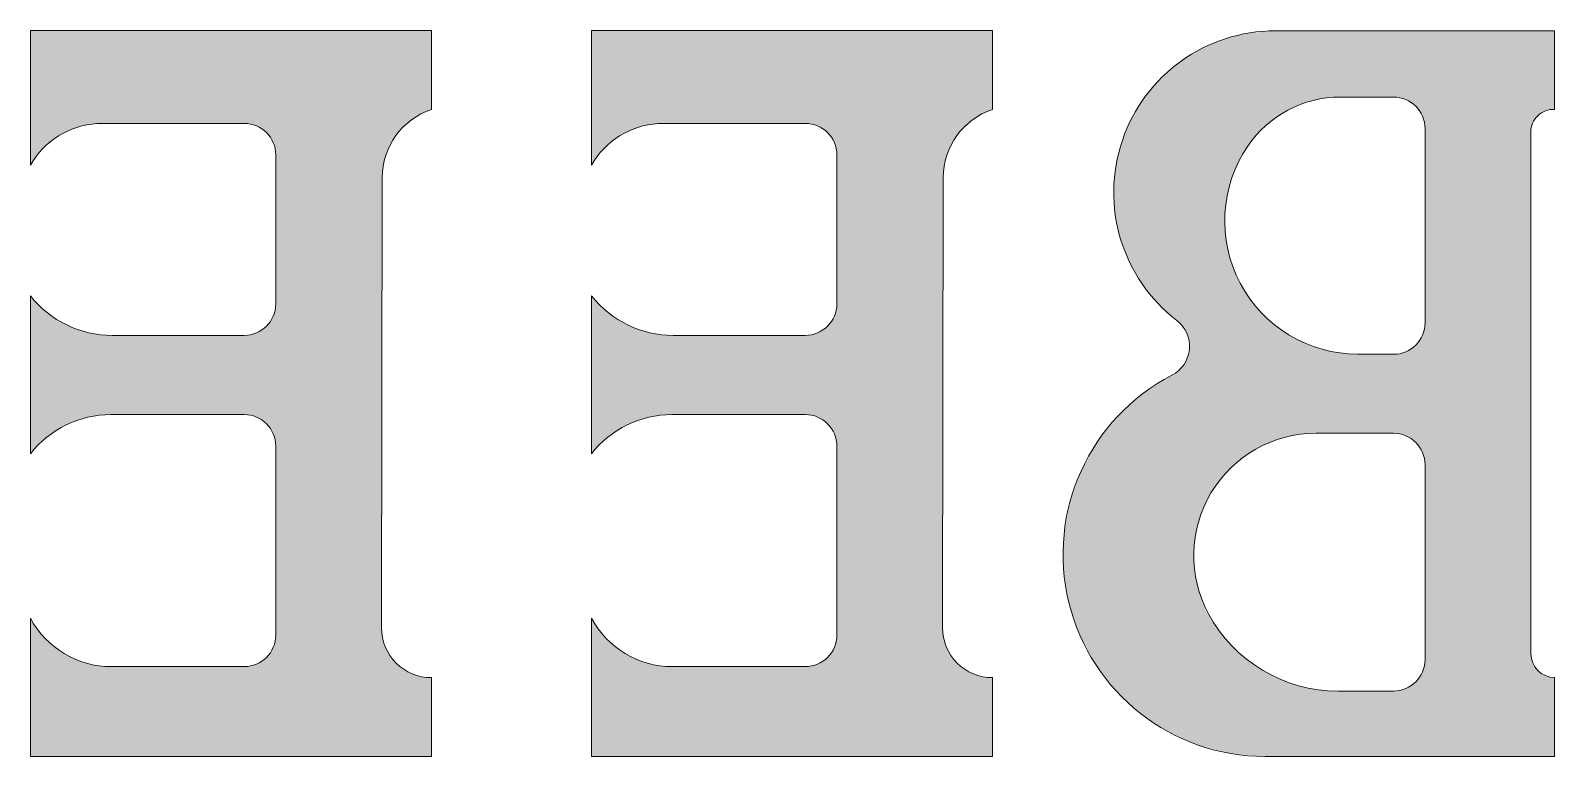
# Model space of a CAD drawing. Extents: x 5 to 409, y 5 to 583.
# Drawn here: x 200.31 to 219.62, y 426.96 to 436.16 of the extents above; entities that cross this region are included whole.
import ezdxf

# ---------------------------------------------------------------- set-up
doc = ezdxf.new("R2010")
doc.units = 0
doc.layers.add('OUTLINE', color=7, linetype='Continuous', lineweight=70)

msp = doc.modelspace()

# ---------------------------------------------------------------- linework, layer by layer
at = {"layer": 'OUTLINE', "lineweight": 18, "ltscale": 0.04267}
for p, q in [((200.308, 436.159), (200.308, 434.453)), ((207.416, 436.159), (207.416, 434.453))]:
    msp.add_line(p, q, dxfattribs=at)
at = {"layer": 'OUTLINE', "lineweight": 18, "ltscale": 0.126993}
for p, q in [((200.308, 436.159), (205.388, 436.159)), ((207.416, 436.159), (212.496, 436.159)), ((200.308, 426.959), (205.388, 426.959)), ((207.416, 426.959), (212.496, 426.959))]:
    msp.add_line(p, q, dxfattribs=at)
at = {"layer": 'OUTLINE', "lineweight": 18, "ltscale": 0.025}
for p, q in [((205.388, 435.159), (205.388, 436.159)), ((212.496, 435.159), (212.496, 436.159)), ((205.388, 426.959), (205.388, 427.959)), ((212.496, 426.959), (212.496, 427.959)), ((219.616, 427.959), (219.616, 426.959))]:
    msp.add_line(p, q, dxfattribs=at)
at = {"layer": 'OUTLINE', "lineweight": 18, "ltscale": 0.088461}
msp.add_line((219.616, 436.157), (216.078, 436.155), dxfattribs=at)
at = {"layer": 'OUTLINE', "lineweight": 18, "ltscale": 0.024949}
msp.add_line((219.616, 436.157), (219.616, 435.159), dxfattribs=at)
at = {"layer": 'OUTLINE', "lineweight": 18, "ltscale": 0.01683}
msp.add_line((217.576, 435.316), (216.903, 435.316), dxfattribs=at)
at = {"layer": 'OUTLINE', "lineweight": 18, "ltscale": 0.045094}
msp.add_line((201.212, 434.982), (203.016, 434.982), dxfattribs=at)
at = {"layer": 'OUTLINE', "lineweight": 18, "ltscale": 0.045095}
msp.add_line((208.32, 434.982), (210.124, 434.982), dxfattribs=at)
at = {"layer": 'OUTLINE', "lineweight": 18, "ltscale": 0.061501}
msp.add_line((217.976, 434.916), (217.976, 432.456), dxfattribs=at)
at = {"layer": 'OUTLINE', "lineweight": 18, "ltscale": 0.165203}
msp.add_line((219.316, 434.87), (219.316, 428.262), dxfattribs=at)
at = {"layer": 'OUTLINE', "lineweight": 18, "ltscale": 0.04713}
for p, q in [((203.416, 434.582), (203.416, 432.696)), ((210.524, 434.582), (210.524, 432.696))]:
    msp.add_line(p, q, dxfattribs=at)
at = {"layer": 'OUTLINE', "lineweight": 18, "ltscale": 0.142591}
for p, q in [((204.764, 434.294), (204.756, 428.591)), ((211.872, 434.294), (211.864, 428.591))]:
    msp.add_line(p, q, dxfattribs=at)
at = {"layer": 'OUTLINE', "lineweight": 18, "ltscale": 0.05}
for p, q in [((200.308, 432.796), (200.308, 430.796)), ((207.416, 432.796), (207.416, 430.796))]:
    msp.add_line(p, q, dxfattribs=at)
at = {"layer": 'OUTLINE', "lineweight": 18, "ltscale": 0.041825}
msp.add_line((203.016, 432.296), (201.343, 432.296), dxfattribs=at)
at = {"layer": 'OUTLINE', "lineweight": 18, "ltscale": 0.041826}
msp.add_line((210.124, 432.296), (208.451, 432.296), dxfattribs=at)
at = {"layer": 'OUTLINE', "lineweight": 18, "ltscale": 0.011222}
msp.add_line((217.576, 432.056), (217.127, 432.056), dxfattribs=at)
at = {"layer": 'OUTLINE', "lineweight": 18, "ltscale": 0.04222}
for p, q in [((203.016, 431.293), (201.327, 431.293)), ((210.124, 431.293), (208.435, 431.293))]:
    msp.add_line(p, q, dxfattribs=at)
at = {"layer": 'OUTLINE', "lineweight": 18, "ltscale": 0.024505}
msp.add_line((217.576, 431.056), (216.596, 431.056), dxfattribs=at)
at = {"layer": 'OUTLINE', "lineweight": 18, "ltscale": 0.059834}
for p, q in [((203.416, 430.893), (203.416, 428.499)), ((210.524, 430.893), (210.524, 428.499))]:
    msp.add_line(p, q, dxfattribs=at)
at = {"layer": 'OUTLINE', "lineweight": 18, "ltscale": 0.061689}
msp.add_line((217.976, 430.656), (217.976, 428.189), dxfattribs=at)
at = {"layer": 'OUTLINE', "lineweight": 18, "ltscale": 0.043821}
for p, q in [((200.308, 428.712), (200.308, 426.959)), ((207.416, 428.712), (207.416, 426.959))]:
    msp.add_line(p, q, dxfattribs=at)
at = {"layer": 'OUTLINE', "lineweight": 18, "ltscale": 0.042129}
msp.add_line((201.331, 428.099), (203.016, 428.099), dxfattribs=at)
at = {"layer": 'OUTLINE', "lineweight": 18, "ltscale": 0.04213}
msp.add_line((208.439, 428.099), (210.124, 428.099), dxfattribs=at)
at = {"layer": 'OUTLINE', "lineweight": 18, "ltscale": 0.017548}
msp.add_line((217.576, 427.789), (216.874, 427.789), dxfattribs=at)
at = {"layer": 'OUTLINE', "lineweight": 18, "ltscale": 0.091652}
msp.add_line((219.616, 426.959), (215.95, 426.959), dxfattribs=at)
at = {"layer": 'OUTLINE', "lineweight": 18}
for points in [[(201.212, 434.982), (201.148, 434.98), (201.084, 434.974), (201.02, 434.964), (200.957, 434.95), (200.895, 434.932), (200.834, 434.91), (200.775, 434.885), (200.718, 434.856), (200.662, 434.823), (200.608, 434.788), (200.557, 434.748), (200.508, 434.706), (200.462, 434.661), (200.419, 434.613), (200.379, 434.562), (200.342, 434.509), (200.308, 434.453)], [(208.32, 434.982), (208.256, 434.98), (208.192, 434.974), (208.128, 434.964), (208.065, 434.95), (208.003, 434.932), (207.943, 434.91), (207.883, 434.885), (207.826, 434.856), (207.77, 434.823), (207.717, 434.788), (207.665, 434.748), (207.617, 434.706), (207.571, 434.661), (207.527, 434.613), (207.487, 434.562), (207.45, 434.509), (207.416, 434.453)]]:
    msp.add_lwpolyline(points, dxfattribs=at)
for centre, radius, start, end in [((216.079, 434.108), 2.047, 90.0366, 232.4123), ((216.903, 433.898), 1.418, 90, 145.8062), ((217.576, 434.916), 0.4, 0, 90), ((205.677, 434.293), 0.913, 108.4461, 179.92), ((212.785, 434.293), 0.913, 108.4461, 179.92), ((219.606, 434.87), 0.29, 87.9607, 180), ((203.016, 434.582), 0.4, 0, 90), ((210.124, 434.582), 0.4, 0, 90), ((217.127, 433.746), 1.689, 145.8062, 270), ((201.343, 433.617), 1.321, 218.4255, 270), ((203.016, 432.696), 0.4, 270, 0), ((208.451, 433.617), 1.321, 218.4255, 270), ((210.124, 432.696), 0.4, 270, 0), ((214.578, 432.158), 0.414, 297.4715, 52.4123), ((217.576, 432.456), 0.4, 270, 0), ((215.95, 429.52), 2.56, 117.4715, 270), ((201.327, 429.998), 1.294, 90, 141.9369), ((203.016, 430.893), 0.4, 0, 90), ((208.435, 429.998), 1.294, 90, 141.9369), ((210.124, 430.893), 0.4, 0, 90), ((216.596, 429.505), 1.551, 90, 208.3662), ((217.576, 430.656), 0.4, 0, 90), ((201.331, 429.259), 1.16, 208.1398, 270), ((208.439, 429.259), 1.16, 208.1398, 270), ((216.874, 429.656), 1.867, 208.3662, 270), ((203.016, 428.499), 0.4, 270, 0), ((205.386, 428.59), 0.631, 179.92, 270.15), ((210.124, 428.499), 0.4, 270, 0), ((212.494, 428.59), 0.631, 179.92, 270.15), ((219.619, 428.262), 0.302, 180, 269.5489), ((217.576, 428.189), 0.4, 270, 0)]:
    msp.add_arc(centre, radius, start, end, dxfattribs=at)
at = {"layer": 'OUTLINE', "lineweight": 5}
for points in [[(205.388, 436.159), (200.308, 436.159), (201.212, 434.982), (200.941, 434.946)], [(200.308, 436.159), (200.308, 434.453), (200.689, 434.84), (200.473, 434.672)], [(200.308, 436.159), (200.689, 434.84), (200.941, 434.946)], [(205.388, 436.159), (201.212, 434.982), (203.055, 434.98), (203.016, 434.982)], [(205.388, 436.159), (203.055, 434.98), (203.132, 434.964), (203.094, 434.974)], [(205.388, 436.159), (203.132, 434.964), (203.205, 434.934), (203.169, 434.951)], [(205.388, 436.159), (203.205, 434.934), (203.27, 434.891), (203.238, 434.914)], [(205.388, 436.159), (203.27, 434.891), (203.325, 434.835), (203.299, 434.864)], [(205.388, 436.159), (203.325, 434.835), (203.369, 434.77), (203.349, 434.804)], [(205.388, 436.159), (203.369, 434.77), (203.399, 434.698), (203.386, 434.735)], [(205.388, 436.159), (203.399, 434.698), (203.414, 434.621), (203.408, 434.66)], [(205.388, 436.159), (203.414, 434.621), (204.808, 434.575), (203.416, 434.582)], [(205.388, 436.159), (204.808, 434.575), (204.862, 434.706), (204.833, 434.641)], [(205.388, 436.159), (204.862, 434.706), (204.936, 434.828), (204.897, 434.768)], [(205.388, 436.159), (204.936, 434.828), (205.028, 434.936), (204.98, 434.884)], [(205.388, 436.159), (205.028, 434.936), (205.136, 435.029), (205.08, 434.985)], [(205.388, 436.159), (205.136, 435.029), (205.257, 435.104), (205.195, 435.069)], [(205.388, 436.159), (205.257, 435.104), (205.388, 435.159), (205.321, 435.134)], [(212.496, 436.159), (208.32, 434.982), (207.416, 436.159), (208.049, 434.946)], [(207.416, 436.159), (208.049, 434.946), (207.581, 434.672), (207.797, 434.84)], [(207.416, 436.159), (207.581, 434.672), (207.416, 434.453)], [(212.496, 436.159), (210.163, 434.98), (208.32, 434.982), (210.124, 434.982)], [(212.496, 436.159), (210.24, 434.964), (210.163, 434.98), (210.202, 434.974)], [(212.496, 436.159), (210.313, 434.934), (210.24, 434.964), (210.277, 434.951)], [(212.496, 436.159), (210.378, 434.891), (210.313, 434.934), (210.346, 434.914)], [(212.496, 436.159), (210.433, 434.835), (210.378, 434.891), (210.407, 434.864)], [(212.496, 436.159), (210.477, 434.77), (210.433, 434.835), (210.457, 434.804)], [(212.496, 436.159), (210.507, 434.698), (210.477, 434.77), (210.494, 434.735)], [(212.496, 436.159), (210.522, 434.621), (210.507, 434.698), (210.516, 434.66)], [(212.496, 436.159), (210.524, 430.893), (210.524, 432.696), (210.522, 430.932)], [(212.496, 436.159), (210.524, 432.696), (210.522, 434.621), (210.524, 434.582)], [(211.941, 434.641), (211.916, 434.575), (212.496, 436.159), (210.524, 430.893)], [(212.496, 436.159), (211.97, 434.706), (211.941, 434.641)], [(212.496, 436.159), (212.044, 434.828), (211.97, 434.706), (212.005, 434.768)], [(212.496, 436.159), (212.136, 434.936), (212.044, 434.828), (212.088, 434.884)], [(212.496, 436.159), (212.244, 435.029), (212.136, 434.936), (212.188, 434.985)], [(212.496, 436.159), (212.365, 435.104), (212.244, 435.029), (212.303, 435.069)], [(212.496, 436.159), (212.496, 435.159), (212.365, 435.104), (212.429, 435.134)], [(215.158, 435.936), (215.173, 430.122), (215.452, 436.057), (215.264, 430.3)], [(215.452, 436.057), (215.264, 430.3), (215.378, 430.465)], [(215.468, 434.065), (215.452, 436.057), (215.44, 433.838), (215.378, 430.465)], [(215.527, 434.286), (215.761, 436.13), (215.468, 434.065), (215.452, 436.057)], [(215.761, 436.13), (215.527, 434.286), (215.73, 434.695), (215.614, 434.498)], [(215.761, 436.13), (215.73, 434.695), (215.781, 434.765)], [(216.078, 436.155), (215.761, 436.13), (215.835, 434.832), (215.781, 434.765)], [(216.078, 436.155), (215.835, 434.832), (215.957, 434.954), (215.894, 434.895)], [(216.078, 436.155), (215.957, 434.954), (216.092, 435.061), (216.023, 435.01)], [(219.616, 436.157), (216.078, 436.155), (216.561, 435.274), (216.478, 435.251)], [(216.078, 436.155), (216.092, 435.061), (216.239, 435.151), (216.164, 435.109)], [(216.078, 436.155), (216.239, 435.151), (216.396, 435.223), (216.317, 435.189)], [(216.078, 436.155), (216.396, 435.223), (216.478, 435.251)], [(219.616, 436.157), (216.561, 435.274), (216.731, 435.306), (216.645, 435.293)], [(219.616, 436.157), (216.731, 435.306), (216.903, 435.316), (216.817, 435.314)], [(219.616, 436.157), (216.903, 435.316), (217.615, 435.314), (217.576, 435.316)], [(219.616, 436.157), (217.615, 435.314), (217.692, 435.299), (217.654, 435.309)], [(219.616, 436.157), (217.692, 435.299), (217.765, 435.269), (217.729, 435.286)], [(219.616, 436.157), (217.765, 435.269), (217.83, 435.225), (217.798, 435.249)], [(219.616, 436.157), (217.83, 435.225), (217.885, 435.17), (217.859, 435.199)], [(219.616, 436.157), (217.885, 435.17), (217.929, 435.105), (217.909, 435.138)], [(219.616, 436.157), (217.929, 435.105), (217.959, 435.032), (217.946, 435.069)], [(219.616, 436.157), (217.959, 435.032), (217.974, 434.955), (217.968, 434.994)], [(219.616, 436.157), (217.974, 434.955), (219.322, 434.928), (217.976, 434.916)], [(219.616, 436.157), (219.322, 434.928), (219.339, 434.983), (219.329, 434.956)], [(219.616, 436.157), (219.339, 434.983), (219.367, 435.034), (219.352, 435.009)], [(219.616, 436.157), (219.367, 435.034), (219.405, 435.078), (219.385, 435.057)], [(219.616, 436.157), (219.405, 435.078), (219.45, 435.114), (219.427, 435.098)], [(219.616, 436.157), (219.45, 435.114), (219.502, 435.14), (219.476, 435.129)], [(219.616, 436.157), (219.502, 435.14), (219.558, 435.156), (219.53, 435.149)], [(219.616, 436.157), (219.558, 435.156), (219.616, 435.159), (219.587, 435.159)], [(215.158, 435.936), (214.887, 435.772), (214.933, 432.371), (214.904, 432.413)], [(215.158, 435.936), (214.933, 432.371), (214.975, 432.276), (214.957, 432.325)], [(215.158, 435.936), (214.975, 432.276), (214.992, 432.174), (214.986, 432.225)], [(215.158, 435.936), (214.992, 432.174), (215.063, 429.738), (215.046, 429.539)], [(215.063, 429.738), (215.105, 429.933), (215.158, 435.936), (215.173, 430.122)], [(214.644, 435.567), (214.83, 432.486), (214.887, 435.772), (214.869, 432.452)], [(214.887, 435.772), (214.869, 432.452), (214.904, 432.413)], [(214.435, 435.328), (214.595, 432.699), (214.644, 435.567), (214.83, 432.486)], [(214.266, 435.059), (214.394, 432.945), (214.435, 435.328), (214.595, 432.699)], [(214.141, 434.767), (214.235, 433.22), (214.266, 435.059), (214.394, 432.945)], [(217.976, 434.916), (219.316, 434.87), (219.322, 434.928), (219.318, 434.899)], [(217.976, 434.916), (217.976, 432.456), (219.318, 428.232), (219.322, 428.203)], [(217.976, 434.916), (219.318, 428.232), (219.316, 434.87), (219.316, 428.262)], [(214.062, 434.459), (214.12, 433.516), (214.141, 434.767), (214.235, 433.22)], [(203.416, 434.582), (203.416, 432.696), (204.759, 428.529), (204.768, 428.468)], [(203.416, 434.582), (204.759, 428.529), (204.764, 434.294), (204.756, 428.591)], [(203.416, 434.582), (204.764, 434.294), (204.775, 434.436), (204.766, 434.366)], [(203.416, 434.582), (204.775, 434.436), (204.808, 434.575), (204.789, 434.506)], [(210.524, 430.893), (211.916, 434.575), (211.897, 434.506)], [(210.524, 428.499), (210.524, 430.893), (211.883, 434.436), (211.897, 434.506)], [(210.524, 428.499), (211.883, 434.436), (211.872, 434.294), (211.875, 434.366)], [(214.032, 434.143), (214.052, 433.826), (214.062, 434.459), (214.12, 433.516)], [(210.524, 428.499), (211.872, 434.294), (211.867, 428.529), (211.864, 428.591)], [(215.44, 433.838), (215.378, 430.465), (215.443, 433.61), (215.511, 430.614)], [(215.443, 433.61), (215.511, 430.614), (215.477, 433.383)], [(215.541, 433.164), (215.477, 433.383), (215.663, 430.744), (215.511, 430.614)], [(215.541, 433.164), (215.663, 430.744), (215.634, 432.955)], [(215.634, 432.955), (215.663, 430.744), (215.755, 432.761), (215.83, 430.854)], [(200.308, 432.796), (200.355, 430.853), (200.356, 432.74), (200.405, 430.907)], [(200.355, 430.853), (200.308, 432.796), (200.308, 430.796)], [(200.356, 432.74), (200.405, 430.907), (200.407, 432.685), (200.458, 430.957)], [(203.414, 432.657), (203.416, 430.893), (203.416, 432.696), (204.783, 428.407)], [(203.416, 432.696), (204.783, 428.407), (204.768, 428.468)], [(207.416, 430.796), (207.416, 432.796), (207.463, 430.853), (207.464, 432.74)], [(207.463, 430.853), (207.464, 432.74), (207.513, 430.907), (207.515, 432.685)], [(210.524, 432.696), (210.522, 430.932), (210.522, 432.657), (210.516, 430.971)], [(215.755, 432.761), (215.83, 430.854), (215.9, 432.584), (216.01, 430.941)], [(200.407, 432.685), (200.458, 430.957), (200.461, 432.634), (200.513, 431.005)], [(200.461, 432.634), (200.513, 431.005), (200.517, 432.586), (200.572, 431.049)], [(200.517, 432.586), (200.572, 431.049), (200.577, 432.541), (200.632, 431.091)], [(200.577, 432.541), (200.632, 431.091), (200.638, 432.5), (200.695, 431.128)], [(203.349, 432.474), (203.369, 431.081), (203.369, 432.508), (203.386, 431.046)], [(203.369, 432.508), (203.386, 431.046), (203.386, 432.543), (203.399, 431.009)], [(203.386, 432.543), (203.399, 431.009), (203.399, 432.58), (203.408, 430.971)], [(203.399, 432.58), (203.408, 430.971), (203.408, 432.618), (203.414, 430.932)], [(203.408, 432.618), (203.414, 430.932), (203.414, 432.657), (203.416, 430.893)], [(207.513, 430.907), (207.515, 432.685), (207.566, 430.957), (207.569, 432.634)], [(207.566, 430.957), (207.569, 432.634), (207.622, 431.005), (207.626, 432.586)], [(207.622, 431.005), (207.626, 432.586), (207.68, 431.049), (207.685, 432.541)], [(207.68, 431.049), (207.685, 432.541), (207.741, 431.091), (207.747, 432.5)], [(210.477, 432.508), (210.457, 431.115), (210.457, 432.474), (210.433, 431.147)], [(210.494, 432.543), (210.477, 431.081), (210.477, 432.508), (210.457, 431.115)], [(210.507, 432.58), (210.494, 431.046), (210.494, 432.543), (210.477, 431.081)], [(210.516, 432.618), (210.507, 431.009), (210.507, 432.58), (210.494, 431.046)], [(210.522, 432.657), (210.516, 430.971), (210.516, 432.618), (210.507, 431.009)], [(215.9, 432.584), (216.01, 430.941), (216.068, 432.429), (216.2, 431.005)], [(200.638, 432.5), (200.695, 431.128), (200.702, 432.462), (200.76, 431.162)], [(200.702, 432.462), (200.76, 431.162), (200.768, 432.428), (200.827, 431.192)], [(200.768, 432.428), (200.827, 431.192), (200.836, 432.398), (200.896, 431.219)], [(200.836, 432.398), (200.896, 431.219), (200.905, 432.371), (200.965, 431.241)], [(200.905, 432.371), (200.965, 431.241), (200.976, 432.348), (201.036, 431.26)], [(200.976, 432.348), (201.036, 431.26), (201.048, 432.33), (201.108, 431.274)], [(201.048, 432.33), (201.108, 431.274), (201.121, 432.315), (201.181, 431.285)], [(201.121, 432.315), (201.181, 431.285), (201.195, 432.305), (201.254, 431.291)], [(203.094, 432.304), (203.132, 431.276), (203.132, 432.314), (203.169, 431.262)], [(203.132, 432.314), (203.169, 431.262), (203.169, 432.327), (203.205, 431.246)], [(203.169, 432.327), (203.205, 431.246), (203.205, 432.344), (203.238, 431.225)], [(203.205, 432.344), (203.238, 431.225), (203.238, 432.364), (203.27, 431.202)], [(203.238, 432.364), (203.27, 431.202), (203.27, 432.387), (203.299, 431.176)], [(203.27, 432.387), (203.299, 431.176), (203.299, 432.414), (203.325, 431.147)], [(203.299, 432.414), (203.325, 431.147), (203.325, 432.443), (203.349, 431.115)], [(203.325, 432.443), (203.349, 431.115), (203.349, 432.474), (203.369, 431.081)], [(207.741, 431.091), (207.747, 432.5), (207.804, 431.128), (207.81, 432.462)], [(207.804, 431.128), (207.81, 432.462), (207.869, 431.162), (207.876, 432.428)], [(207.869, 431.162), (207.876, 432.428), (207.935, 431.192), (207.944, 432.398)], [(207.935, 431.192), (207.944, 432.398), (208.004, 431.219), (208.014, 432.371)], [(208.004, 431.219), (208.014, 432.371), (208.074, 431.241), (208.084, 432.348)], [(208.074, 431.241), (208.084, 432.348), (208.145, 431.26), (208.156, 432.33)], [(208.145, 431.26), (208.156, 432.33), (208.216, 431.274), (208.229, 432.315)], [(208.216, 431.274), (208.229, 432.315), (208.289, 431.285), (208.303, 432.305)], [(210.24, 432.314), (210.202, 431.285), (210.202, 432.304), (210.163, 431.291)], [(210.277, 432.327), (210.24, 431.276), (210.24, 432.314), (210.202, 431.285)], [(210.313, 432.344), (210.277, 431.262), (210.277, 432.327), (210.24, 431.276)], [(210.346, 432.364), (210.313, 431.246), (210.313, 432.344), (210.277, 431.262)], [(210.378, 432.387), (210.346, 431.225), (210.346, 432.364), (210.313, 431.246)], [(210.407, 432.414), (210.378, 431.202), (210.378, 432.387), (210.346, 431.225)], [(210.433, 432.443), (210.407, 431.176), (210.407, 432.414), (210.378, 431.202)], [(210.457, 432.474), (210.433, 431.147), (210.433, 432.443), (210.407, 431.176)], [(216.068, 432.429), (216.2, 431.005), (216.256, 432.298), (216.396, 431.043)], [(217.968, 430.734), (217.959, 432.34), (217.959, 430.772), (217.946, 432.303)], [(217.974, 430.695), (217.968, 432.378), (217.968, 430.734), (217.959, 432.34)], [(217.976, 430.656), (217.974, 432.417), (217.974, 430.695), (217.968, 432.378)], [(219.616, 426.959), (217.976, 432.456), (217.976, 430.656), (217.974, 432.417)], [(219.329, 428.174), (219.322, 428.203), (219.616, 426.959), (217.976, 432.456)], [(201.195, 432.305), (201.254, 431.291), (201.269, 432.299), (201.327, 431.293)], [(201.269, 432.299), (201.327, 431.293), (201.343, 432.296), (203.016, 431.293)], [(201.343, 432.296), (203.016, 431.293), (203.016, 432.296), (203.055, 431.291)], [(203.016, 432.296), (203.055, 431.291), (203.055, 432.298), (203.094, 431.285)], [(203.055, 432.298), (203.094, 431.285), (203.094, 432.304), (203.132, 431.276)], [(208.289, 431.285), (208.303, 432.305), (208.362, 431.291), (208.377, 432.299)], [(208.362, 431.291), (208.377, 432.299), (208.435, 431.293), (208.451, 432.296)], [(208.435, 431.293), (208.451, 432.296), (210.124, 431.293)], [(210.163, 432.298), (210.124, 431.293), (210.124, 432.296), (208.451, 432.296)], [(210.202, 432.304), (210.163, 431.291), (210.163, 432.298), (210.124, 431.293)], [(215.046, 429.539), (214.992, 432.174), (214.982, 432.071), (214.99, 432.122)], [(216.256, 432.298), (216.396, 431.043), (216.459, 432.194), (216.596, 431.056)], [(216.459, 432.194), (216.596, 431.056), (216.675, 432.118), (217.576, 431.056)], [(216.675, 432.118), (217.576, 431.056), (216.899, 432.072)], [(217.83, 430.965), (217.798, 432.124), (217.798, 430.989), (217.765, 432.103)], [(217.859, 430.939), (217.83, 432.147), (217.83, 430.965), (217.798, 432.124)], [(217.885, 430.91), (217.859, 432.173), (217.859, 430.939), (217.83, 432.147)], [(217.909, 430.878), (217.885, 432.202), (217.885, 430.91), (217.859, 432.173)], [(217.929, 430.845), (217.909, 432.234), (217.909, 430.878), (217.885, 432.202)], [(217.946, 430.809), (217.929, 432.268), (217.929, 430.845), (217.909, 432.234)], [(217.959, 430.772), (217.946, 432.303), (217.946, 430.809), (217.929, 432.268)], [(215.114, 427.1), (214.922, 431.928), (214.854, 431.85), (214.89, 431.887)], [(215.114, 427.1), (214.968, 432.021), (214.922, 431.928), (214.948, 431.973)], [(215.046, 429.539), (214.982, 432.071), (214.968, 432.021)], [(215.114, 427.1), (215.054, 429.339), (214.968, 432.021), (215.046, 429.539)], [(217.576, 431.056), (217.127, 432.056), (216.899, 432.072)], [(217.615, 431.054), (217.576, 432.056), (217.576, 431.056), (217.127, 432.056)], [(217.654, 431.048), (217.615, 432.058), (217.615, 431.054), (217.576, 432.056)], [(217.692, 431.039), (217.654, 432.064), (217.654, 431.048), (217.615, 432.058)], [(217.729, 431.026), (217.692, 432.073), (217.692, 431.039), (217.654, 432.064)], [(217.765, 431.009), (217.729, 432.087), (217.729, 431.026), (217.692, 432.073)], [(217.798, 430.989), (217.765, 432.103), (217.765, 431.009), (217.729, 432.087)], [(214.409, 431.564), (214.724, 427.272), (214.769, 431.791)], [(215.114, 427.1), (214.769, 431.791), (214.724, 427.272)], [(215.114, 427.1), (214.854, 431.85), (214.769, 431.791), (214.813, 431.818)], [(214.092, 431.281), (214.369, 427.506), (214.409, 431.564), (214.724, 427.272)], [(213.826, 430.949), (214.057, 427.795), (214.092, 431.281), (214.369, 427.506)], [(205.388, 426.959), (204.804, 428.349), (203.416, 428.499), (203.416, 430.893)], [(203.416, 430.893), (204.804, 428.349), (204.783, 428.407)], [(213.618, 430.577), (213.798, 428.133), (213.826, 430.949), (214.057, 427.795)], [(213.475, 430.177), (213.598, 428.508), (213.618, 430.577), (213.798, 428.133)], [(219.616, 426.959), (217.976, 430.656), (217.974, 428.149), (217.976, 428.189)], [(213.401, 429.758), (213.463, 428.912), (213.475, 430.177), (213.598, 428.508)], [(213.463, 428.912), (213.401, 429.758), (213.397, 429.332)], [(215.114, 427.1), (215.148, 428.95), (215.054, 429.339), (215.088, 429.142)], [(215.526, 426.995), (215.231, 428.769), (215.114, 427.1), (215.148, 428.95)], [(200.308, 426.959), (200.391, 428.58), (200.308, 428.712), (200.347, 428.645)], [(207.416, 426.959), (207.416, 428.712), (207.499, 428.58), (207.455, 428.645)], [(215.526, 426.995), (215.365, 428.556), (215.231, 428.769), (215.295, 428.66)], [(200.308, 426.959), (200.491, 428.459), (200.391, 428.58), (200.439, 428.518)], [(200.308, 426.959), (200.606, 428.354), (200.491, 428.459), (200.547, 428.405)], [(205.388, 426.959), (203.416, 428.499), (203.408, 428.421), (203.414, 428.46)], [(207.416, 426.959), (207.499, 428.58), (207.599, 428.459), (207.547, 428.518)], [(207.416, 426.959), (207.599, 428.459), (207.714, 428.354), (207.655, 428.405)], [(212.496, 426.959), (210.516, 428.421), (210.524, 428.499), (210.522, 428.46)], [(210.524, 428.499), (211.867, 428.529), (211.891, 428.407), (211.876, 428.468)], [(212.496, 426.959), (210.524, 428.499), (211.938, 428.293), (211.912, 428.349)], [(210.524, 428.499), (211.891, 428.407), (211.912, 428.349)], [(215.526, 426.995), (215.526, 428.364), (215.365, 428.556), (215.442, 428.457)], [(200.308, 426.959), (200.735, 428.264), (200.606, 428.354), (200.669, 428.307)], [(200.308, 426.959), (200.874, 428.193), (200.735, 428.264), (200.803, 428.226)], [(205.388, 426.959), (203.349, 428.277), (203.299, 428.217), (203.325, 428.246)], [(205.388, 426.959), (203.386, 428.346), (203.349, 428.277), (203.369, 428.311)], [(205.388, 426.959), (203.408, 428.421), (203.386, 428.346), (203.399, 428.383)], [(205.388, 426.959), (204.862, 428.24), (204.804, 428.349), (204.83, 428.293)], [(207.416, 426.959), (207.714, 428.354), (207.843, 428.264), (207.777, 428.307)], [(207.416, 426.959), (207.843, 428.264), (207.982, 428.193), (207.911, 428.226)], [(212.496, 426.959), (210.407, 428.217), (210.457, 428.277), (210.433, 428.246)], [(212.496, 426.959), (210.457, 428.277), (210.494, 428.346), (210.477, 428.311)], [(212.496, 426.959), (210.494, 428.346), (210.516, 428.421), (210.507, 428.383)], [(212.496, 426.959), (211.938, 428.293), (212.007, 428.19), (211.97, 428.24)], [(215.95, 426.959), (215.711, 428.195), (215.526, 428.364), (215.616, 428.276)], [(215.95, 426.959), (215.526, 428.364), (215.526, 426.995)], [(200.308, 426.959), (201.022, 428.141), (200.874, 428.193), (200.947, 428.165)], [(205.388, 426.959), (201.098, 428.123), (200.308, 426.959), (201.022, 428.141)], [(205.388, 426.959), (201.253, 428.102), (201.098, 428.123), (201.175, 428.11)], [(205.388, 426.959), (203.016, 428.099), (201.253, 428.102), (201.331, 428.099)], [(205.388, 426.959), (203.094, 428.107), (203.016, 428.099), (203.055, 428.101)], [(205.388, 426.959), (203.169, 428.13), (203.094, 428.107), (203.132, 428.117)], [(205.388, 426.959), (203.238, 428.167), (203.169, 428.13), (203.205, 428.147)], [(205.388, 426.959), (203.299, 428.217), (203.238, 428.167), (203.27, 428.19)], [(205.388, 426.959), (204.941, 428.144), (204.862, 428.24), (204.899, 428.19)], [(205.388, 426.959), (205.036, 428.065), (204.941, 428.144), (204.987, 428.102)], [(205.388, 426.959), (205.146, 428.007), (205.036, 428.065), (205.09, 428.034)], [(207.416, 426.959), (207.982, 428.193), (208.13, 428.141), (208.055, 428.165)], [(212.496, 426.959), (207.416, 426.959), (208.206, 428.123), (208.13, 428.141)], [(212.496, 426.959), (208.206, 428.123), (208.361, 428.102), (208.283, 428.11)], [(212.496, 426.959), (208.361, 428.102), (210.124, 428.099), (208.439, 428.099)], [(212.496, 426.959), (210.124, 428.099), (210.202, 428.107), (210.163, 428.101)], [(212.496, 426.959), (210.202, 428.107), (210.277, 428.13), (210.24, 428.117)], [(212.496, 426.959), (210.277, 428.13), (210.346, 428.167), (210.313, 428.147)], [(212.496, 426.959), (210.346, 428.167), (210.407, 428.217), (210.378, 428.19)], [(212.496, 426.959), (212.007, 428.19), (212.095, 428.102), (212.049, 428.144)], [(212.496, 426.959), (212.095, 428.102), (212.198, 428.034), (212.145, 428.065)], [(215.95, 426.959), (215.918, 428.052), (215.711, 428.195), (215.812, 428.12)], [(219.616, 426.959), (217.959, 428.073), (217.929, 428), (217.946, 428.036)], [(219.616, 426.959), (217.974, 428.149), (217.959, 428.073), (217.968, 428.111)], [(219.616, 426.959), (219.339, 428.147), (219.329, 428.174)], [(219.616, 426.959), (219.367, 428.095), (219.339, 428.147), (219.352, 428.12)], [(219.616, 426.959), (219.404, 428.049), (219.367, 428.095), (219.384, 428.071)], [(205.388, 426.959), (205.264, 427.971), (205.146, 428.007), (205.204, 427.986)], [(205.388, 426.959), (205.388, 427.959), (205.264, 427.971), (205.326, 427.962)], [(212.496, 426.959), (212.198, 428.034), (212.312, 427.986), (212.254, 428.007)], [(212.496, 426.959), (212.312, 427.986), (212.434, 427.962), (212.373, 427.971)], [(212.496, 426.959), (212.434, 427.962), (212.496, 427.959)], [(215.95, 426.959), (216.141, 427.939), (215.918, 428.052), (216.028, 427.992)], [(215.95, 426.959), (216.378, 427.856), (216.141, 427.939), (216.258, 427.893)], [(219.616, 426.959), (217.83, 427.879), (217.765, 427.836), (217.798, 427.856)], [(219.616, 426.959), (217.885, 427.935), (217.83, 427.879), (217.859, 427.906)], [(219.616, 426.959), (217.929, 428), (217.885, 427.935), (217.909, 427.966)], [(219.616, 426.959), (219.449, 428.011), (219.404, 428.049), (219.426, 428.029)], [(219.616, 426.959), (219.501, 427.983), (219.449, 428.011), (219.475, 427.996)], [(219.616, 426.959), (219.557, 427.966), (219.501, 427.983), (219.529, 427.973)], [(219.616, 426.959), (219.616, 427.959), (219.557, 427.966), (219.587, 427.961)], [(219.616, 426.959), (216.378, 427.856), (215.95, 426.959)], [(219.616, 426.959), (216.624, 427.805), (216.378, 427.856), (216.5, 427.826)], [(219.616, 426.959), (216.874, 427.789), (216.624, 427.805), (216.749, 427.793)], [(219.616, 426.959), (217.615, 427.791), (216.874, 427.789), (217.576, 427.789)], [(219.616, 426.959), (217.692, 427.806), (217.615, 427.791), (217.654, 427.796)], [(219.616, 426.959), (217.765, 427.836), (217.692, 427.806), (217.729, 427.819)]]:
    msp.add_solid(points, dxfattribs=at)

doc.saveas('drawing.dxf')
